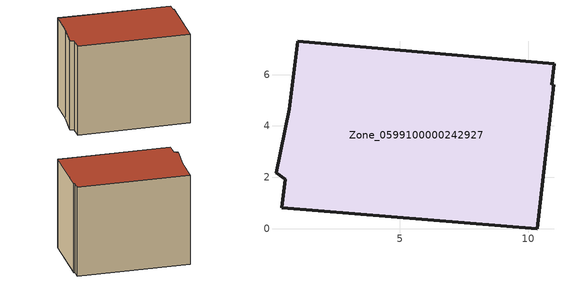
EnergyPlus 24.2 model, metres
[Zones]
Zone_0599100000242927
 floor ground (C_G): 11,6.42 10.92,5.61 10.99,5.6 10.36,0 0.4,0.82 0.53,1.92 0.18,2.17 0.7,4.65 1.02,7.29 z0
 wall outside (C_F): 11,6.42 1.02,7.29 0.7,4.65 0.18,2.17 0.53,1.92 0.4,0.82 10.36,0 10.99,5.6 10.92,5.61 11,6.42 z0:8.22
 roof outside (C_R): 10.92,5.61 11,6.42 1.02,7.29 0.7,4.65 0.18,2.17 0.53,1.92 0.4,0.82 10.36,0 10.99,5.6 z8.22
[BUILDING]
Pand.0599100000242927: North Axis=0; Terrain=City; Loads Convergence Tolerance Value=0.04; Temperature Convergence Tolerance Value=0.4; Solar Distribution=FullExterior; Maximum Number of Warmup Days=25; Minimum Number of Warmup Days=1
[Site:Location]
Rotterdam.The.Hague.AP_ZH_NLD Design_Conditions: Latitude=51.96; Longitude=4.45; Time Zone=1; Elevation=-4.5
[SITE:GROUNDTEMPERATURE:BUILDINGSURFACE]
18, 18, 18, 18, 18, 18, 18, 18, 18, 18, 18, 18
[MATERIAL] Thermal Absorptance=0.9; Solar Absorptance=0.7; Visible Absorptance=0.7
Name | Roughness | Thickness | Conductivity | Density | Specific Heat
G.D.1965 | MediumSmooth | 0.15 | 1 | 540 | 1210
F.D.1965 | Rough | 0.3 | 0.857143 | 1920 | 840
R.D.1965 | MediumRough | 0.2 | 0.08 | 1500 | 1000
[CONSTRUCTION]
C_G: G.D.1965
C_F: F.D.1965
C_R: R.D.1965
[ZONE]
Zone_0599100000242927: Type=1; Multiplier=1; Ceiling Height=Autocalculate; Volume=Autocalculate; Floor Area=autocalculate; Part of Total Floor Area=Yes
[ZONEINFILTRATION:DESIGNFLOWRATE]
Infil_Zone_0599100000242927: Zone or ZoneList or Space or SpaceList=Zone_0599100000242927; Schedule=AlwaysOn; Design Flow Rate Calculation Method=Flow/Area; Flow Rate per Floor Area=0.0042; Constant Term Coefficient=1; Temperature Term Coefficient=0; Velocity Term Coefficient=0; Velocity Squared Term Coefficient=0
[HVACTEMPLATE:ZONE:IDEALLOADSAIRSYSTEM]
Zone_0599100000242927: Maximum Heating Supply Air Temperature=50; Minimum Cooling Supply Air Temperature=13; Maximum Heating Supply Air Humidity Ratio=0.0156; Minimum Cooling Supply Air Humidity Ratio=0.0077; Heating Limit=NoLimit; Cooling Limit=NoLimit; Dehumidification Control Type=ConstantSensibleHeatRatio; Cooling Sensible Heat Ratio=0.7; Dehumidification Setpoint=60; Humidification Control Type=None; Humidification Setpoint=30; Outdoor Air Method=None; Outdoor Air Flow Rate per Person=0.00944; Outdoor Air Flow Rate per Zone Floor Area=0; Outdoor Air Flow Rate per Zone=0; Demand Controlled Ventilation Type=None; Outdoor Air Economizer Type=NoEconomizer; Heat Recovery Type=None; Sensible Heat Recovery Effectiveness=0.7; Latent Heat Recovery Effectiveness=0.65
[ZONECONTROL:THERMOSTAT]
ThermostatControl_Zone_0599100000242927: Zone or ZoneList=Zone_0599100000242927; Control Type Schedule=DualSetpointControlType; Control 1=Thermostat_Zone_0599100000242927; Temperature Difference Between Cutout And Setpoint=0
[THERMOSTATSETPOINT:DUALSETPOINT]
Thermostat_Zone_0599100000242927: Heating Setpoint Temperature Schedule=HeatingSetpoint_Zone_0599100000242927; Cooling Setpoint Temperature Schedule=CoolingSetpoint_Zone_0599100000242927
[SCHEDULE:COMPACT]
HeatingSetpoint_Zone_0599100000242927: Through: 12/31, For: AllDays, Until: 24:00, 21
CoolingSetpoint_Zone_0599100000242927: Through: 12/31, For: AllDays, Until: 24:00, 24
DualSetpointControlType: Through: 12/31, For: AllDays, Until: 24:00, 4
AlwaysOn: Through: 12/31, For: AllDays, Until: 24:00, 1
